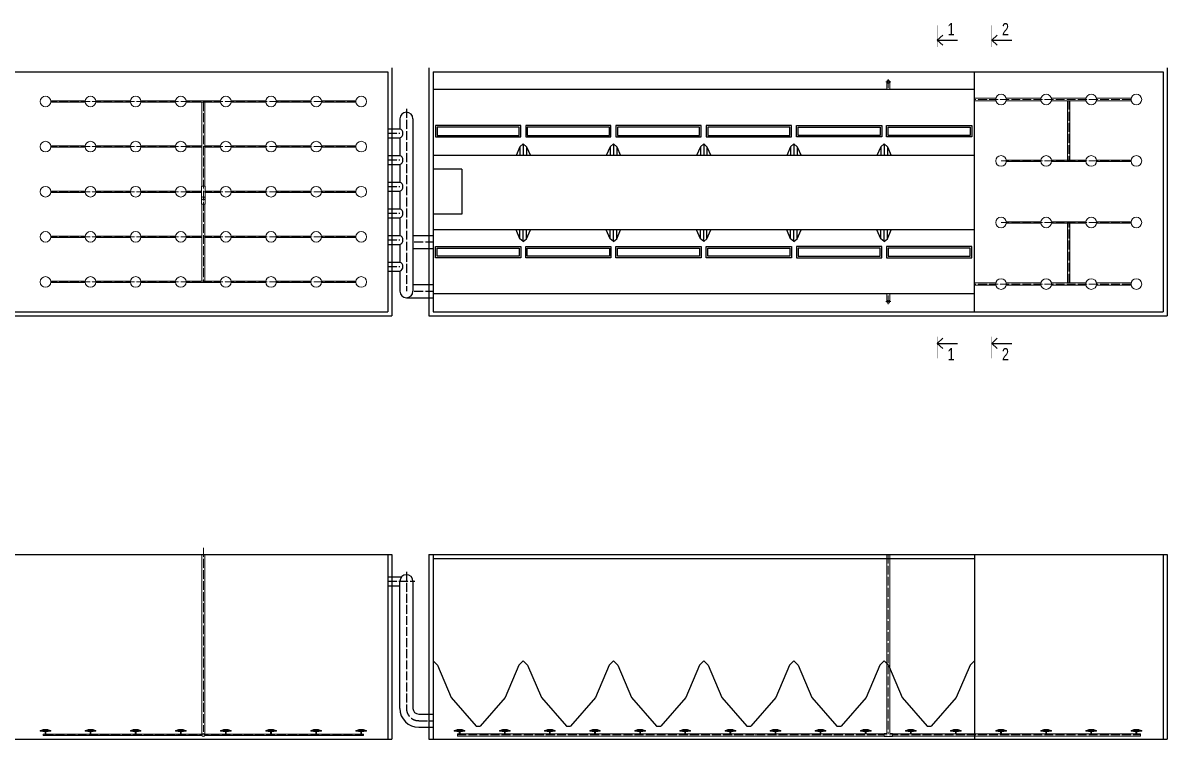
# Model space of a CAD drawing. Extents: x 151310 to 250336, y -70311 to -4848.
# Drawn here: x 180101 to 208001, y -61969 to -44503 of the extents above; entities that cross this region are included whole.
import ezdxf

# ---------------------------------------------------------------- set-up
doc = ezdxf.new("R2010")
doc.units = 0
doc.header["$LTSCALE"] = 300
doc.header["$MEASUREMENT"] = 0
doc.linetypes.add('ACAD_ISO04W100', pattern=[30, 24, -3, 0, -3])
for name, color, linetype in [('1', 7, 'CONTINUOUS'), ('Pipes', 1, 'CONTINUOUS'), ('нерж конструкции', 110, 'CONTINUOUS'), ('Трубы', 1, 'CONTINUOUS')]:
    doc.layers.add(name, color=color, linetype=linetype)
doc.layers.add('воздух', color=140, linetype='CONTINUOUS', lineweight=15)
doc.styles.add('MONARCH', font='monarch', dxfattribs={"width": 0.77})

msp = doc.modelspace()

# ---------------------------------------------------------------- linework, layer by layer
at = {"layer": '1', "ltscale": 0.4}
for p, q in [((202398.1, -44923.7), (202534.2, -44799.9)), ((203724, -44923.7), (203860.1, -44799.9)), ((202392.8, -44923.7), (202889, -44923.7)), ((202398.1, -44923.7), (202534.2, -45047.4)), ((203718.7, -44923.7), (204214.9, -44923.7)), ((203724, -44923.7), (203860.1, -45047.4)), ((171201.5, -45695.7), (189001.5, -45695.7)), ((189001.5, -45695.7), (189001.5, -51545.7)), ((189101.5, -45595.7), (189101.5, -51645.7)), ((190001.5, -45595.7), (190001.5, -51645.7)), ((190101.5, -45695.7), (190101.5, -51545.7)), ((190101.5, -45695.7), (207901.5, -45695.7)), ((190101.5, -45695.7), (190101.5, -51545.7)), ((203301.5, -51545.7), (203301.5, -45695.7)), ((207901.5, -45695.7), (207901.5, -51545.7)), ((208001.5, -45595.7), (208001.5, -51645.7)), ((171201.5, -51545.7), (189001.5, -51545.7)), ((190101.5, -51545.7), (207901.5, -51545.7)), ((171101.5, -51645.7), (189101.5, -51645.7)), ((190001.5, -51645.7), (208001.5, -51645.7)), ((202392.8, -52317.7), (202889, -52317.7)), ((202398.1, -52317.7), (202534.2, -52194)), ((202398.1, -52317.7), (202534.2, -52441.5)), ((203718.7, -52317.7), (204214.9, -52317.7)), ((203724, -52317.7), (203860.1, -52194)), ((203724, -52317.7), (203860.1, -52441.5)), ((171101.5, -57469.4), (189101.5, -57469.4)), ((189001.5, -57469.4), (189001.5, -61969.4)), ((189101.5, -57469.4), (189101.5, -61969.4)), ((190001.5, -57469.4), (208001.5, -57469.4)), ((190001.5, -57469.4), (190001.5, -61969.4)), ((190101.5, -57469.4), (190101.5, -61969.4)), ((203301.5, -57469.4), (203301.5, -61969.4)), ((207901.5, -57469.4), (207901.5, -61969.4)), ((208001.5, -57469.4), (208001.5, -61969.4)), ((171101.5, -61969.4), (189101.5, -61969.4)), ((190001.5, -61969.4), (208001.5, -61969.4))]:
    msp.add_line(p, q, dxfattribs=at)
at = {"layer": '1', "ltscale": 0.4, "const_width": 10}
for points in [[(202392.8, -45087.4), (202392.8, -44558.6)], [(203718.7, -45087.4), (203718.7, -44558.6)], [(202392.8, -52154), (202392.8, -52682.9)], [(203718.7, -52154), (203718.7, -52682.9)]]:
    msp.add_lwpolyline(points, dxfattribs=at)
at = {"layer": 'Pipes', "ltscale": 0.4}
for p, q in [((189001.5, -47085.7), (189293.1, -47085.7)), ((189001.5, -47305.7), (189293.1, -47305.7)), ((189001.5, -47735.7), (189293.1, -47735.7)), ((189001.5, -47955.7), (189293.1, -47955.7)), ((189001.5, -48385.7), (189293.1, -48385.7)), ((189001.5, -48605.7), (189293.1, -48605.7)), ((189001.5, -49035.7), (189293.1, -49035.7)), ((189001.5, -49255.7), (189293.1, -49255.7)), ((189001.5, -49685.7), (189293.1, -49685.7)), ((189001.5, -49905.7), (189293.1, -49905.7)), ((189613.1, -49685.7), (190101.5, -49685.7)), ((189001.5, -50335.7), (189293.1, -50335.7)), ((189001.5, -50555.7), (189293.1, -50555.7)), ((189613.1, -50885.7), (190101.5, -50885.7)), ((189453.1, -51205.7), (190101.5, -51205.7)), ((189001.5, -58009.4), (189337, -58009.4)), ((189001.5, -58229.4), (189293.1, -58229.4)), ((189293.1, -61219.4), (189293.1, -58119.4)), ((189613.1, -58119.4), (189613.1, -61219.4)), ((189753.1, -61359.4), (190101.5, -61359.4)), ((189753.1, -61679.4), (190101.5, -61679.4))]:
    msp.add_line(p, q, dxfattribs=at)
for centre, radius, start, end in [((189453.1, -46840.7), 160, 0, 180), ((189252.1, -47195.7), 117.4, 290.44072, 69.55928), ((189252.1, -47845.7), 117.4, 290.44072, 69.55928), ((189252.1, -48495.7), 117.4, 290.44072, 69.55928), ((189252.1, -49145.7), 117.4, 290.44072, 69.55928), ((189252.1, -49795.7), 117.4, 290.44072, 69.55928), ((189252.1, -50445.7), 117.4, 290.44072, 69.55928), ((189453.1, -51045.7), 160, 180, 0), ((189453.1, -58119.4), 160, 0, 180)]:
    msp.add_arc(centre, radius, start, end, dxfattribs=at)
at = {"layer": 'воздух', "ltscale": 0.4}
for p, q in [((201138.9, -45941.6), (201264.8, -45941.6)), ((201163.9, -45941.6), (201163.9, -46130.6)), ((201201.9, -46089), (201201.9, -45876.9)), ((201239.9, -45941.6), (201239.9, -46130.6)), ((181622.5, -46404.7), (180780.5, -46404.7)), ((181622.5, -46436.7), (180780.5, -46436.7)), ((182722.5, -46404.7), (181880.5, -46404.7)), ((182722.5, -46436.7), (181880.5, -46436.7)), ((183822.5, -46404.7), (182980.5, -46404.7)), ((183822.5, -46436.7), (182980.5, -46436.7)), ((184922.5, -46404.7), (184080.5, -46404.7)), ((184922.5, -46436.7), (184080.5, -46436.7)), ((184463.5, -48486.4), (184463.5, -46436.7)), ((184539.5, -48486.4), (184539.5, -46436.7)), ((186022.5, -46404.7), (185180.5, -46404.7)), ((186022.5, -46436.7), (185180.5, -46436.7)), ((187122.5, -46404.7), (186280.5, -46404.7)), ((187122.5, -46436.7), (186280.5, -46436.7)), ((188222.5, -46404.7), (187380.5, -46404.7)), ((188222.5, -46436.7), (187380.5, -46436.7)), ((203301.5, -46339.7), (203821.5, -46339.7)), ((203301.5, -46401.7), (203821.5, -46401.7)), ((204077.7, -46339.7), (204921.5, -46339.7)), ((204077.7, -46401.7), (204921.5, -46401.7)), ((205177.7, -46339.7), (206021.5, -46339.7)), ((205177.7, -46401.7), (206021.5, -46401.7)), ((206277.7, -46339.7), (207121.5, -46339.7)), ((206277.7, -46401.7), (207121.5, -46401.7)), ((181622.5, -47504.7), (180780.5, -47504.7)), ((181622.5, -47536.7), (180780.5, -47536.7)), ((182722.5, -47504.7), (181880.5, -47504.7)), ((182722.5, -47536.7), (181880.5, -47536.7)), ((183822.5, -47504.7), (182980.5, -47504.7)), ((183822.5, -47536.7), (182980.5, -47536.7)), ((184463.5, -47504.7), (184080.5, -47504.7)), ((184463.5, -47536.7), (184080.5, -47536.7)), ((184922.5, -47504.7), (184539.5, -47504.7)), ((184922.5, -47536.7), (184539.5, -47536.7)), ((186022.5, -47504.7), (185180.5, -47504.7)), ((186022.5, -47536.7), (185180.5, -47536.7)), ((187122.5, -47504.7), (186280.5, -47504.7)), ((187122.5, -47536.7), (186280.5, -47536.7)), ((188222.5, -47504.7), (187380.5, -47504.7)), ((188222.5, -47536.7), (187380.5, -47536.7)), ((204080.5, -47854.7), (204922.5, -47854.7)), ((204080.5, -47886.7), (204922.5, -47886.7)), ((205180.5, -47854.7), (206022.5, -47854.7)), ((205180.5, -47886.7), (206022.5, -47886.7)), ((206280.5, -47854.7), (207122.5, -47854.7)), ((206280.5, -47886.7), (207122.5, -47886.7)), ((184456.5, -48486.4), (184456.5, -48925.5)), ((184546.5, -48486.4), (184456.5, -48486.4)), ((184546.5, -48486.4), (184546.5, -48925.5)), ((181622.5, -48604.7), (180780.5, -48604.7)), ((181622.5, -48636.7), (180780.5, -48636.7)), ((182722.5, -48604.7), (181880.5, -48604.7)), ((182722.5, -48636.7), (181880.5, -48636.7)), ((183822.5, -48604.7), (182980.5, -48604.7)), ((183822.5, -48636.7), (182980.5, -48636.7)), ((184456.5, -48604.7), (184080.5, -48604.7)), ((184456.5, -48636.7), (184080.5, -48636.7)), ((184922.5, -48604.7), (184546.5, -48604.7)), ((184922.5, -48636.7), (184546.5, -48636.7)), ((186022.5, -48604.7), (185180.5, -48604.7)), ((186022.5, -48636.7), (185180.5, -48636.7)), ((187122.5, -48604.7), (186280.5, -48604.7)), ((187122.5, -48636.7), (186280.5, -48636.7)), ((188222.5, -48604.7), (187380.5, -48604.7)), ((188222.5, -48636.7), (187380.5, -48636.7)), ((184546.5, -48925.5), (184456.5, -48925.5)), ((184463.5, -48925.5), (184463.5, -50804.7)), ((184539.5, -48925.5), (184539.5, -50804.7)), ((204080.5, -49354.7), (204922.5, -49354.7)), ((205180.5, -49354.7), (206022.5, -49354.7)), ((206280.5, -49354.7), (207122.5, -49354.7)), ((204080.5, -49386.7), (204922.5, -49386.7)), ((205180.5, -49386.7), (206022.5, -49386.7)), ((206280.5, -49386.7), (207122.5, -49386.7)), ((181622.5, -49704.7), (180780.5, -49704.7)), ((181622.5, -49736.7), (180780.5, -49736.7)), ((182722.5, -49704.7), (181880.5, -49704.7)), ((182722.5, -49736.7), (181880.5, -49736.7)), ((183822.5, -49704.7), (182980.5, -49704.7)), ((183822.5, -49736.7), (182980.5, -49736.7)), ((184463.5, -49704.7), (184080.5, -49704.7)), ((184463.5, -49736.7), (184080.5, -49736.7)), ((184922.5, -49704.7), (184539.5, -49704.7)), ((184922.5, -49736.7), (184539.5, -49736.7)), ((186022.5, -49704.7), (185180.5, -49704.7)), ((186022.5, -49736.7), (185180.5, -49736.7)), ((187122.5, -49704.7), (186280.5, -49704.7)), ((187122.5, -49736.7), (186280.5, -49736.7)), ((188222.5, -49704.7), (187380.5, -49704.7)), ((188222.5, -49736.7), (187380.5, -49736.7)), ((181622.5, -50804.7), (180780.5, -50804.7)), ((181622.5, -50836.7), (180780.5, -50836.7)), ((182722.5, -50804.7), (181880.5, -50804.7)), ((182722.5, -50836.7), (181880.5, -50836.7)), ((183822.5, -50804.7), (182980.5, -50804.7)), ((183822.5, -50836.7), (182980.5, -50836.7)), ((184922.5, -50804.7), (184080.5, -50804.7)), ((184922.5, -50836.7), (184080.5, -50836.7)), ((186022.5, -50804.7), (185180.5, -50804.7)), ((186022.5, -50836.7), (185180.5, -50836.7)), ((187122.5, -50804.7), (186280.5, -50804.7)), ((187122.5, -50836.7), (186280.5, -50836.7)), ((188222.5, -50804.7), (187380.5, -50804.7)), ((188222.5, -50836.7), (187380.5, -50836.7)), ((203301.5, -50839.7), (203821.5, -50839.7)), ((203301.5, -50901.7), (203821.5, -50901.7)), ((204077.7, -50839.7), (204921.5, -50839.7)), ((204077.7, -50901.7), (204921.5, -50901.7)), ((205177.7, -50839.7), (206021.5, -50839.7)), ((205177.7, -50901.7), (206021.5, -50901.7)), ((206277.7, -50839.7), (207121.5, -50839.7)), ((206277.7, -50901.7), (207121.5, -50901.7)), ((201138.9, -51299.8), (201264.8, -51299.8)), ((201163.9, -51299.8), (201163.9, -51110.8)), ((201201.9, -51152.4), (201201.9, -51364.5)), ((201239.9, -51299.8), (201239.9, -51110.8)), ((184463.5, -57469.4), (184463.5, -61831)), ((184539.5, -57469.4), (184539.5, -61831)), ((201163.9, -61830.2), (201163.9, -57469.4)), ((201239.9, -61830.2), (201239.9, -57469.4)), ((180781.4, -61775.1), (180521.5, -61775.1)), ((180641.5, -61788.1), (180521.5, -61775.1)), ((180595.3, -61852.2), (184463.5, -61852.2)), ((180595.3, -61852.2), (180595.3, -61884.2)), ((180595.3, -61884.2), (184467, -61884.2)), ((180641.5, -61788.1), (180641.5, -61852.2)), ((180661.5, -61788.1), (180641.5, -61788.1)), ((180651.5, -61775.1), (180651.5, -61801.1)), ((180781.4, -61775.1), (180661.5, -61788.1)), ((180661.5, -61788.1), (180661.5, -61852.2)), ((181881.4, -61775.1), (181621.5, -61775.1)), ((181741.5, -61788.1), (181621.5, -61775.1)), ((181741.5, -61788.1), (181741.5, -61852.2)), ((181761.5, -61788.1), (181741.5, -61788.1)), ((181751.5, -61775.1), (181751.5, -61801.1)), ((181881.4, -61775.1), (181761.5, -61788.1)), ((181761.5, -61788.1), (181761.5, -61852.2)), ((182981.4, -61775.1), (182721.5, -61775.1)), ((182841.5, -61788.1), (182721.5, -61775.1)), ((182841.5, -61788.1), (182841.5, -61852.2)), ((182861.5, -61788.1), (182841.5, -61788.1)), ((182851.5, -61775.1), (182851.5, -61801.1)), ((182981.4, -61775.1), (182861.5, -61788.1)), ((182861.5, -61788.1), (182861.5, -61852.2)), ((184081.4, -61775.1), (183821.5, -61775.1)), ((183941.5, -61788.1), (183821.5, -61775.1)), ((183941.5, -61788.1), (183941.5, -61852.2)), ((183961.5, -61788.1), (183941.5, -61788.1)), ((183951.5, -61775.1), (183951.5, -61801.1)), ((184081.4, -61775.1), (183961.5, -61788.1)), ((183961.5, -61788.1), (183961.5, -61852.2)), ((188407.7, -61884.2), (184536, -61884.2)), ((188407.7, -61852.2), (184539.5, -61852.2)), ((184921.5, -61775.1), (185181.4, -61775.1)), ((184921.5, -61775.1), (185041.5, -61788.1)), ((185041.5, -61788.1), (185041.5, -61852.2)), ((185041.5, -61788.1), (185061.5, -61788.1)), ((185051.5, -61775.1), (185051.5, -61801.1)), ((185061.5, -61788.1), (185181.4, -61775.1)), ((185061.5, -61788.1), (185061.5, -61852.2)), ((186021.5, -61775.1), (186281.4, -61775.1)), ((186021.5, -61775.1), (186141.5, -61788.1)), ((186141.5, -61788.1), (186141.5, -61852.2)), ((186141.5, -61788.1), (186161.5, -61788.1)), ((186151.5, -61775.1), (186151.5, -61801.1)), ((186161.5, -61788.1), (186281.4, -61775.1)), ((186161.5, -61788.1), (186161.5, -61852.2)), ((187121.5, -61775.1), (187381.4, -61775.1)), ((187121.5, -61775.1), (187241.5, -61788.1)), ((187241.5, -61788.1), (187241.5, -61852.2)), ((187241.5, -61788.1), (187261.5, -61788.1)), ((187251.5, -61775.1), (187251.5, -61801.1)), ((187261.5, -61788.1), (187381.4, -61775.1)), ((187261.5, -61788.1), (187261.5, -61852.2)), ((188221.5, -61775.1), (188481.4, -61775.1)), ((188221.5, -61775.1), (188341.5, -61788.1)), ((188341.5, -61788.1), (188341.5, -61852.2)), ((188341.5, -61788.1), (188361.5, -61788.1)), ((188351.5, -61775.1), (188351.5, -61801.1)), ((188361.5, -61788.1), (188481.4, -61775.1)), ((188361.5, -61788.1), (188361.5, -61852.2)), ((188407.7, -61852.2), (188407.7, -61884.2)), ((190881.4, -61775.1), (190621.5, -61775.1)), ((190741.5, -61788.1), (190621.5, -61775.1)), ((190695.3, -61837.2), (190695.3, -61899.2)), ((190741.5, -61788.1), (190741.5, -61837.2)), ((190761.5, -61788.1), (190741.5, -61788.1)), ((190751.5, -61775.1), (190751.5, -61801.1)), ((190881.4, -61775.1), (190761.5, -61788.1)), ((190761.5, -61788.1), (190761.5, -61837.2)), ((191981.4, -61775.1), (191721.5, -61775.1)), ((191841.5, -61788.1), (191721.5, -61775.1)), ((191841.5, -61788.1), (191841.5, -61837.2)), ((191861.5, -61788.1), (191841.5, -61788.1)), ((191851.5, -61775.1), (191851.5, -61801.1)), ((191981.4, -61775.1), (191861.5, -61788.1)), ((191861.5, -61788.1), (191861.5, -61837.2)), ((193081.4, -61775.1), (192821.5, -61775.1)), ((192941.5, -61788.1), (192821.5, -61775.1)), ((192941.5, -61788.1), (192941.5, -61837.2)), ((192961.5, -61788.1), (192941.5, -61788.1)), ((192951.5, -61775.1), (192951.5, -61801.1)), ((193081.4, -61775.1), (192961.5, -61788.1)), ((192961.5, -61788.1), (192961.5, -61837.2)), ((194181.4, -61775.1), (193921.5, -61775.1)), ((194041.5, -61788.1), (193921.5, -61775.1)), ((194041.5, -61788.1), (194041.5, -61837.2)), ((194061.5, -61788.1), (194041.5, -61788.1)), ((194051.5, -61775.1), (194051.5, -61801.1)), ((194181.4, -61775.1), (194061.5, -61788.1)), ((194061.5, -61788.1), (194061.5, -61837.2)), ((195021.5, -61775.1), (195281.4, -61775.1)), ((195021.5, -61775.1), (195141.5, -61788.1)), ((195141.5, -61788.1), (195141.5, -61837.2)), ((195141.5, -61788.1), (195161.5, -61788.1)), ((195151.5, -61775.1), (195151.5, -61801.1)), ((195161.5, -61788.1), (195281.4, -61775.1)), ((195161.5, -61788.1), (195161.5, -61837.2)), ((196121.5, -61775.1), (196381.4, -61775.1)), ((196121.5, -61775.1), (196241.5, -61788.1)), ((196241.5, -61788.1), (196241.5, -61837.2)), ((196241.5, -61788.1), (196261.5, -61788.1)), ((196251.5, -61775.1), (196251.5, -61801.1)), ((196261.5, -61788.1), (196381.4, -61775.1)), ((196261.5, -61788.1), (196261.5, -61837.2)), ((197221.5, -61775.1), (197481.4, -61775.1)), ((197221.5, -61775.1), (197341.5, -61788.1)), ((197341.5, -61788.1), (197341.5, -61837.2)), ((197341.5, -61788.1), (197361.5, -61788.1)), ((197351.5, -61775.1), (197351.5, -61801.1)), ((197361.5, -61788.1), (197481.4, -61775.1)), ((197361.5, -61788.1), (197361.5, -61837.2)), ((198321.5, -61775.1), (198581.4, -61775.1)), ((198321.5, -61775.1), (198441.5, -61788.1)), ((198441.5, -61788.1), (198441.5, -61837.2)), ((198441.5, -61788.1), (198461.5, -61788.1)), ((198451.5, -61775.1), (198451.5, -61801.1)), ((198461.5, -61788.1), (198581.4, -61775.1)), ((198461.5, -61788.1), (198461.5, -61837.2)), ((199681.4, -61775.1), (199421.5, -61775.1)), ((199541.5, -61788.1), (199421.5, -61775.1)), ((199541.5, -61788.1), (199541.5, -61837.2)), ((199561.5, -61788.1), (199541.5, -61788.1)), ((199551.5, -61775.1), (199551.5, -61801.1)), ((199681.4, -61775.1), (199561.5, -61788.1)), ((199561.5, -61788.1), (199561.5, -61837.2)), ((200781.4, -61775.1), (200521.5, -61775.1)), ((200641.5, -61788.1), (200521.5, -61775.1)), ((200641.5, -61788.1), (200641.5, -61837.2)), ((200661.5, -61788.1), (200641.5, -61788.1)), ((200651.5, -61775.1), (200651.5, -61801.1)), ((200781.4, -61775.1), (200661.5, -61788.1)), ((200661.5, -61788.1), (200661.5, -61837.2)), ((201100.7, -61830.2), (201100.7, -61906.2)), ((201303, -61830.2), (201303, -61906.2)), ((201881.4, -61775.1), (201621.5, -61775.1)), ((201741.5, -61788.1), (201621.5, -61775.1)), ((201741.5, -61788.1), (201741.5, -61837.2)), ((201761.5, -61788.1), (201741.5, -61788.1)), ((201751.5, -61775.1), (201751.5, -61801.1)), ((201881.4, -61775.1), (201761.5, -61788.1)), ((201761.5, -61788.1), (201761.5, -61837.2)), ((202721.5, -61775.1), (202981.4, -61775.1)), ((202721.5, -61775.1), (202841.5, -61788.1)), ((202841.5, -61788.1), (202841.5, -61837.2)), ((202841.5, -61788.1), (202861.5, -61788.1)), ((202851.5, -61775.1), (202851.5, -61801.1)), ((202861.5, -61788.1), (202981.4, -61775.1)), ((202861.5, -61788.1), (202861.5, -61837.2)), ((203821.5, -61775.1), (204081.4, -61775.1)), ((203821.5, -61775.1), (203941.5, -61788.1)), ((203941.5, -61788.1), (203941.5, -61837.2)), ((203941.5, -61788.1), (203961.5, -61788.1)), ((203951.5, -61775.1), (203951.5, -61801.1)), ((203961.5, -61788.1), (204081.4, -61775.1)), ((203961.5, -61788.1), (203961.5, -61837.2)), ((204921.5, -61775.1), (205181.4, -61775.1)), ((204921.5, -61775.1), (205041.5, -61788.1)), ((205041.5, -61788.1), (205041.5, -61837.2)), ((205041.5, -61788.1), (205061.5, -61788.1)), ((205051.5, -61775.1), (205051.5, -61801.1)), ((205061.5, -61788.1), (205181.4, -61775.1)), ((205061.5, -61788.1), (205061.5, -61837.2)), ((206021.5, -61775.1), (206281.4, -61775.1)), ((206021.5, -61775.1), (206141.5, -61788.1)), ((206141.5, -61788.1), (206141.5, -61837.2)), ((206141.5, -61788.1), (206161.5, -61788.1)), ((206151.5, -61775.1), (206151.5, -61801.1)), ((206161.5, -61788.1), (206281.4, -61775.1)), ((206161.5, -61788.1), (206161.5, -61837.2)), ((207121.5, -61775.1), (207381.4, -61775.1)), ((207121.5, -61775.1), (207241.5, -61788.1)), ((207241.5, -61788.1), (207241.5, -61837.2)), ((207241.5, -61788.1), (207261.5, -61788.1)), ((207251.5, -61775.1), (207251.5, -61801.1)), ((207261.5, -61788.1), (207381.4, -61775.1)), ((207261.5, -61788.1), (207261.5, -61837.2)), ((207355.5, -61837.2), (207355.5, -61899.2))]:
    msp.add_line(p, q, dxfattribs=at)
at = {"layer": 'воздух', "linetype": 'ACAD_ISO04W100', "ltscale": 0.03}
for p, q in [((188221.5, -46420.7), (180781.5, -46420.7)), ((184501.5, -46436.7), (184501.5, -50804.7)), ((207121.5, -46370.7), (203301.5, -46370.7)), ((205601.5, -46401.7), (205601.5, -47854.7)), ((188221.5, -47520.7), (180781.5, -47520.7)), ((207121.5, -47870.7), (203951.5, -47870.7)), ((188221.5, -48620.7), (180781.5, -48620.7)), ((207121.5, -49370.7), (203951.5, -49370.7)), ((205601.5, -50839.7), (205601.5, -49386.7)), ((188221.5, -49720.7), (180781.5, -49720.7)), ((188221.5, -50820.7), (180781.5, -50820.7)), ((207121.5, -50870.7), (203301.5, -50870.7)), ((184501.5, -57305.7), (184501.5, -61793)), ((201201.9, -57469.4), (201201.9, -61837.2)), ((188407.7, -61868.2), (180595.3, -61868.2)), ((190695.3, -61868.2), (207355.5, -61868.2))]:
    msp.add_line(p, q, dxfattribs=at)
at = {"layer": 'воздух', "ltscale": 0.03}
for p, q in [((205570.5, -46401.7), (205570.5, -47854.7)), ((205632.5, -46401.7), (205632.5, -47854.7)), ((205570.5, -50839.7), (205570.5, -49386.7)), ((205632.5, -50839.7), (205632.5, -49386.7)), ((190695.3, -61837.2), (201100.7, -61837.2)), ((190695.3, -61899.2), (201100.7, -61899.2)), ((201100.7, -61830.2), (201163.9, -61830.2)), ((201100.7, -61906.2), (201303, -61906.2)), ((201239.9, -61830.2), (201303, -61830.2)), ((201303, -61837.2), (207355.5, -61837.2)), ((201303, -61899.2), (207355.5, -61899.2))]:
    msp.add_line(p, q, dxfattribs=at)
at = {"layer": 'воздух', "ltscale": 0.4}
for points in [[(180781.4, -61775.1), (180781.4, -61756), (180521.5, -61756), (180521.5, -61775.1)], [(181881.4, -61775.1), (181881.4, -61756), (181621.5, -61756), (181621.5, -61775.1)], [(182981.4, -61775.1), (182981.4, -61756), (182721.5, -61756), (182721.5, -61775.1)], [(184081.4, -61775.1), (184081.4, -61756), (183821.5, -61756), (183821.5, -61775.1)], [(184921.5, -61775.1), (184921.5, -61756), (185181.4, -61756), (185181.4, -61775.1)], [(186021.5, -61775.1), (186021.5, -61756), (186281.4, -61756), (186281.4, -61775.1)], [(187121.5, -61775.1), (187121.5, -61756), (187381.4, -61756), (187381.4, -61775.1)], [(188221.5, -61775.1), (188221.5, -61756), (188481.4, -61756), (188481.4, -61775.1)], [(190881.4, -61775.1), (190881.4, -61756), (190621.5, -61756), (190621.5, -61775.1)], [(191981.4, -61775.1), (191981.4, -61756), (191721.5, -61756), (191721.5, -61775.1)], [(193081.4, -61775.1), (193081.4, -61756), (192821.5, -61756), (192821.5, -61775.1)], [(194181.4, -61775.1), (194181.4, -61756), (193921.5, -61756), (193921.5, -61775.1)], [(195021.5, -61775.1), (195021.5, -61756), (195281.4, -61756), (195281.4, -61775.1)], [(196121.5, -61775.1), (196121.5, -61756), (196381.4, -61756), (196381.4, -61775.1)], [(197221.5, -61775.1), (197221.5, -61756), (197481.4, -61756), (197481.4, -61775.1)], [(198321.5, -61775.1), (198321.5, -61756), (198581.4, -61756), (198581.4, -61775.1)], [(199681.4, -61775.1), (199681.4, -61756), (199421.5, -61756), (199421.5, -61775.1)], [(200781.4, -61775.1), (200781.4, -61756), (200521.5, -61756), (200521.5, -61775.1)], [(201881.4, -61775.1), (201881.4, -61756), (201621.5, -61756), (201621.5, -61775.1)], [(202721.5, -61775.1), (202721.5, -61756), (202981.4, -61756), (202981.4, -61775.1)], [(203821.5, -61775.1), (203821.5, -61756), (204081.4, -61756), (204081.4, -61775.1)], [(204921.5, -61775.1), (204921.5, -61756), (205181.4, -61756), (205181.4, -61775.1)], [(206021.5, -61775.1), (206021.5, -61756), (206281.4, -61756), (206281.4, -61775.1)], [(207121.5, -61775.1), (207121.5, -61756), (207381.4, -61756), (207381.4, -61775.1)]]:
    msp.add_lwpolyline(points, dxfattribs=at)
for centre, radius in [((201201.9, -45941.6), 38), ((180651.5, -46420.7), 130), ((181751.5, -46420.7), 130), ((182851.5, -46420.7), 130), ((183951.5, -46420.7), 130), ((185051.5, -46420.7), 130), ((186151.5, -46420.7), 130), ((187251.5, -46420.7), 130), ((188351.5, -46420.7), 130), ((203951.5, -46370.7), 130), ((205051.5, -46370.7), 130), ((206151.5, -46370.7), 130), ((207251.5, -46370.7), 130), ((180651.5, -47520.7), 130), ((181751.5, -47520.7), 130), ((182851.5, -47520.7), 130), ((183951.5, -47520.7), 130), ((185051.5, -47520.7), 130), ((186151.5, -47520.7), 130), ((187251.5, -47520.7), 130), ((188351.5, -47520.7), 130), ((203951.5, -47870.7), 130), ((205051.5, -47870.7), 130), ((206151.5, -47870.7), 130), ((207251.5, -47870.7), 130), ((180651.5, -48620.7), 130), ((181751.5, -48620.7), 130), ((182851.5, -48620.7), 130), ((183951.5, -48620.7), 130), ((185051.5, -48620.7), 130), ((186151.5, -48620.7), 130), ((187251.5, -48620.7), 130), ((188351.5, -48620.7), 130), ((184501.5, -48781.5), 45), ((203951.5, -49370.7), 130), ((205051.5, -49370.7), 130), ((206151.5, -49370.7), 130), ((207251.5, -49370.7), 130), ((180651.5, -49720.7), 130), ((181751.5, -49720.7), 130), ((182851.5, -49720.7), 130), ((183951.5, -49720.7), 130), ((185051.5, -49720.7), 130), ((186151.5, -49720.7), 130), ((187251.5, -49720.7), 130), ((188351.5, -49720.7), 130), ((180651.5, -50820.7), 130), ((181751.5, -50820.7), 130), ((182851.5, -50820.7), 130), ((183951.5, -50820.7), 130), ((185051.5, -50820.7), 130), ((186151.5, -50820.7), 130), ((187251.5, -50820.7), 130), ((188351.5, -50820.7), 130), ((203951.5, -50870.7), 130), ((205051.5, -50870.7), 130), ((206151.5, -50870.7), 130), ((207251.5, -50870.7), 130), ((201201.9, -51299.8), 38), ((184501.5, -61868.2), 38)]:
    msp.add_circle(centre, radius, dxfattribs=at)
for centre in [(180651.8, -62026.8), (181751.8, -62026.8), (182851.8, -62026.8), (183951.8, -62026.8), (185051.1, -62026.8), (186151.1, -62026.8), (187251.1, -62026.8), (188351.1, -62026.8), (190751.8, -62026.8), (191851.8, -62026.8), (192951.8, -62026.8), (194051.8, -62026.8), (195151.1, -62026.8), (196251.1, -62026.8), (197351.1, -62026.8), (198451.1, -62026.8), (199551.8, -62026.8), (200651.8, -62026.8), (201751.8, -62026.8), (202851.1, -62026.8), (203951.1, -62026.8), (205051.1, -62026.8), (206151.1, -62026.8), (207251.1, -62026.8)]:
    msp.add_arc(centre, 295.1, 66.59171, 113.40829, dxfattribs=at)
at = {"layer": 'нерж конструкции', "ltscale": 0.4}
for p, q in [((203301.5, -46130.6), (190101.5, -46130.6)), ((192241.5, -47005.6), (190161.5, -47005.6)), ((190161.5, -47005.6), (190161.5, -47285.6)), ((192201.5, -47045.6), (190201.5, -47045.6)), ((190201.5, -47045.6), (190201.5, -47245.6)), ((192201.5, -47245.6), (192201.5, -47045.6)), ((192241.5, -47285.6), (192241.5, -47005.6)), ((194441.5, -47005.6), (192361.5, -47005.6)), ((192361.5, -47005.6), (192361.5, -47285.6)), ((194401.5, -47045.6), (192401.5, -47045.6)), ((192401.5, -47045.6), (192401.5, -47245.6)), ((194401.5, -47245.6), (194401.5, -47045.6)), ((194441.5, -47285.6), (194441.5, -47005.6)), ((196641.5, -47005.6), (194561.5, -47005.6)), ((194561.5, -47005.6), (194561.5, -47285.6)), ((196601.5, -47045.6), (194601.5, -47045.6)), ((194601.5, -47045.6), (194601.5, -47245.6)), ((196601.5, -47245.6), (196601.5, -47045.6)), ((196641.5, -47285.6), (196641.5, -47005.6)), ((198841.5, -47005.6), (196761.5, -47005.6)), ((196761.5, -47005.6), (196761.5, -47285.6)), ((198801.5, -47045.6), (196801.5, -47045.6)), ((196801.5, -47045.6), (196801.5, -47245.6)), ((198801.5, -47245.6), (198801.5, -47045.6)), ((198841.5, -47285.6), (198841.5, -47005.6)), ((198961.5, -47285.6), (198961.5, -47005.6)), ((198961.5, -47005.6), (201041.5, -47005.6)), ((199001.5, -47245.6), (199001.5, -47045.6)), ((199001.5, -47045.6), (201001.5, -47045.6)), ((201001.5, -47045.6), (201001.5, -47245.6)), ((201041.5, -47005.6), (201041.5, -47285.6)), ((201161.5, -47285.6), (201161.5, -47005.6)), ((201161.5, -47005.6), (203241.5, -47005.6)), ((201201.5, -47245.6), (201201.5, -47045.6)), ((201201.5, -47045.6), (203201.5, -47045.6)), ((203201.5, -47045.6), (203201.5, -47245.6)), ((203241.5, -47005.6), (203241.5, -47285.6)), ((190161.5, -47285.6), (192241.5, -47285.6)), ((190201.5, -47245.6), (192201.5, -47245.6)), ((192361.5, -47285.6), (194441.5, -47285.6)), ((192401.5, -47245.6), (194401.5, -47245.6)), ((194561.5, -47285.6), (196641.5, -47285.6)), ((194601.5, -47245.6), (196601.5, -47245.6)), ((196761.5, -47285.6), (198841.5, -47285.6)), ((196801.5, -47245.6), (198801.5, -47245.6)), ((201041.5, -47285.6), (198961.5, -47285.6)), ((201001.5, -47245.6), (199001.5, -47245.6)), ((203241.5, -47285.6), (201161.5, -47285.6)), ((203201.5, -47245.6), (201201.5, -47245.6)), ((192220.7, -47523.3), (192126.1, -47735.6)), ((192301.5, -47453), (192220.7, -47523.3)), ((192220.7, -47523.3), (192220.7, -47735.6)), ((192301.5, -47453), (192301.5, -47735.6)), ((192301.5, -47453), (192301.5, -47735.6)), ((192301.5, -47453), (192382.2, -47523.3)), ((192382.2, -47523.3), (192476.8, -47735.6)), ((192382.2, -47523.3), (192382.2, -47735.6)), ((194420.7, -47523.3), (194326.1, -47735.6)), ((194501.5, -47453), (194420.7, -47523.3)), ((194420.7, -47523.3), (194420.7, -47735.6)), ((194501.5, -47453), (194501.5, -47735.6)), ((194501.5, -47453), (194501.5, -47735.6)), ((194501.5, -47453), (194582.2, -47523.3)), ((194582.2, -47523.3), (194676.8, -47735.6)), ((194582.2, -47523.3), (194582.2, -47735.6)), ((196620.7, -47523.3), (196526.1, -47735.6)), ((196701.5, -47453), (196620.7, -47523.3)), ((196620.7, -47523.3), (196620.7, -47735.6)), ((196701.5, -47453), (196701.5, -47735.6)), ((196701.5, -47453), (196701.5, -47735.6)), ((196701.5, -47453), (196782.2, -47523.3)), ((196782.2, -47523.3), (196876.8, -47735.6)), ((196782.2, -47523.3), (196782.2, -47735.6)), ((198820.7, -47523.3), (198726.1, -47735.6)), ((198901.5, -47453), (198820.7, -47523.3)), ((198820.7, -47523.3), (198820.7, -47735.6)), ((198901.5, -47453), (198901.5, -47735.6)), ((198901.5, -47453), (198901.5, -47735.6)), ((198901.5, -47453), (198982.2, -47523.3)), ((198982.2, -47523.3), (199076.8, -47735.6)), ((198982.2, -47523.3), (198982.2, -47735.6)), ((201020.7, -47523.3), (200926.1, -47735.6)), ((201101.5, -47453), (201020.7, -47523.3)), ((201020.7, -47523.3), (201020.7, -47735.6)), ((201101.5, -47453), (201101.5, -47735.6)), ((201101.5, -47453), (201182.2, -47523.3)), ((201182.2, -47523.3), (201276.8, -47735.6)), ((201182.2, -47523.3), (201182.2, -47735.6)), ((203301.5, -47735.6), (190101.5, -47735.6)), ((190801.5, -48070.7), (190101.5, -48070.7)), ((190801.5, -48070.7), (190801.5, -49170.7)), ((190801.5, -49170.7), (190101.5, -49170.7)), ((203301.5, -49552.8), (190101.5, -49552.8)), ((192220.7, -49765.1), (192126.1, -49552.8)), ((192220.7, -49765.1), (192220.7, -49552.8)), ((192301.5, -49835.3), (192301.5, -49552.8)), ((192301.5, -49835.3), (192301.5, -49552.8)), ((192382.2, -49765.1), (192476.8, -49552.8)), ((192382.2, -49765.1), (192382.2, -49552.8)), ((194420.7, -49765.1), (194326.1, -49552.8)), ((194420.7, -49765.1), (194420.7, -49552.8)), ((194501.5, -49835.3), (194501.5, -49552.8)), ((194501.5, -49835.3), (194501.5, -49552.8)), ((194582.2, -49765.1), (194676.8, -49552.8)), ((194582.2, -49765.1), (194582.2, -49552.8)), ((196620.7, -49765.1), (196526.1, -49552.8)), ((196620.7, -49765.1), (196620.7, -49552.8)), ((196701.5, -49835.3), (196701.5, -49552.8)), ((196701.5, -49835.3), (196701.5, -49552.8)), ((196782.2, -49765.1), (196876.8, -49552.8)), ((196782.2, -49765.1), (196782.2, -49552.8)), ((198820.7, -49765.1), (198726.1, -49552.8)), ((198820.7, -49765.1), (198820.7, -49552.8)), ((198901.5, -49835.3), (198901.5, -49552.8)), ((198901.5, -49835.3), (198901.5, -49552.8)), ((198982.2, -49765.1), (199076.8, -49552.8)), ((198982.2, -49765.1), (198982.2, -49552.8)), ((201020.7, -49765.1), (200926.1, -49552.8)), ((201020.7, -49765.1), (201020.7, -49552.8)), ((201101.5, -49835.3), (201101.5, -49552.8)), ((201182.2, -49765.1), (201276.8, -49552.8)), ((201182.2, -49765.1), (201182.2, -49552.8)), ((192301.5, -49835.3), (192220.7, -49765.1)), ((192301.5, -49835.3), (192382.2, -49765.1)), ((194501.5, -49835.3), (194420.7, -49765.1)), ((194501.5, -49835.3), (194582.2, -49765.1)), ((196701.5, -49835.3), (196620.7, -49765.1)), ((196701.5, -49835.3), (196782.2, -49765.1)), ((198901.5, -49835.3), (198820.7, -49765.1)), ((198901.5, -49835.3), (198982.2, -49765.1)), ((201101.5, -49835.3), (201020.7, -49765.1)), ((201101.5, -49835.3), (201182.2, -49765.1)), ((190161.5, -50235.8), (190161.5, -49955.8)), ((190161.5, -49955.8), (192241.5, -49955.8)), ((190201.5, -50195.8), (190201.5, -49995.8)), ((190201.5, -49995.8), (192201.5, -49995.8)), ((192201.5, -50195.8), (190201.5, -50195.8)), ((192201.5, -49995.8), (192201.5, -50195.8)), ((192241.5, -49955.8), (192241.5, -50235.8)), ((192361.5, -50235.8), (192361.5, -49955.8)), ((192361.5, -49955.8), (194441.5, -49955.8)), ((192401.5, -50195.8), (192401.5, -49995.8)), ((192401.5, -49995.8), (194401.5, -49995.8)), ((194401.5, -50195.8), (192401.5, -50195.8)), ((194401.5, -49995.8), (194401.5, -50195.8)), ((194441.5, -49955.8), (194441.5, -50235.8)), ((194561.5, -50235.8), (194561.5, -49955.8)), ((194561.5, -49955.8), (196641.5, -49955.8)), ((194601.5, -50195.8), (194601.5, -49995.8)), ((194601.5, -49995.8), (196601.5, -49995.8)), ((196601.5, -50195.8), (194601.5, -50195.8)), ((196601.5, -49995.8), (196601.5, -50195.8)), ((196641.5, -49955.8), (196641.5, -50235.8)), ((196761.5, -50235.8), (196761.5, -49955.8)), ((196761.5, -49955.8), (198841.5, -49955.8)), ((196801.5, -50195.8), (196801.5, -49995.8)), ((196801.5, -49995.8), (198801.5, -49995.8)), ((198801.5, -50195.8), (196801.5, -50195.8)), ((198801.5, -49995.8), (198801.5, -50195.8)), ((198841.5, -49955.8), (198841.5, -50235.8)), ((198961.5, -49955.8), (198961.5, -50235.8)), ((201041.5, -49955.8), (198961.5, -49955.8)), ((199001.5, -49995.8), (199001.5, -50195.8)), ((201001.5, -49995.8), (199001.5, -49995.8)), ((199001.5, -50195.8), (201001.5, -50195.8)), ((201001.5, -50195.8), (201001.5, -49995.8)), ((201041.5, -50235.8), (201041.5, -49955.8)), ((201161.5, -49955.8), (201161.5, -50235.8)), ((203241.5, -49955.8), (201161.5, -49955.8)), ((201201.5, -49995.8), (201201.5, -50195.8)), ((203201.5, -49995.8), (201201.5, -49995.8)), ((201201.5, -50195.8), (203201.5, -50195.8)), ((203201.5, -50195.8), (203201.5, -49995.8)), ((203241.5, -50235.8), (203241.5, -49955.8)), ((192241.5, -50235.8), (190161.5, -50235.8)), ((194441.5, -50235.8), (192361.5, -50235.8)), ((196641.5, -50235.8), (194561.5, -50235.8)), ((198841.5, -50235.8), (196761.5, -50235.8)), ((198961.5, -50235.8), (201041.5, -50235.8)), ((201161.5, -50235.8), (203241.5, -50235.8)), ((203301.5, -51110.8), (190101.5, -51110.8)), ((203301.5, -57569.4), (190101.5, -57569.4)), ((190103.8, -60059.5), (190209.9, -60165.5)), ((190209.9, -60165.5), (190543.7, -60952.1)), ((192197.4, -60165.5), (191863.6, -60952.1)), ((192303.4, -60059.5), (192197.4, -60165.5)), ((192303.4, -60059.5), (192409.5, -60165.5)), ((192409.5, -60165.5), (192743.3, -60952.1)), ((194397, -60165.5), (194063.2, -60952.1)), ((194503.1, -60059.5), (194397, -60165.5)), ((194503.1, -60059.5), (194609.1, -60165.5)), ((194609.1, -60165.5), (194942.9, -60952.1)), ((196596.6, -60165.5), (196262.8, -60952.1)), ((196702.7, -60059.5), (196596.6, -60165.5)), ((196702.7, -60059.5), (196808.7, -60165.5)), ((196808.7, -60165.5), (197142.5, -60952.1)), ((198796.2, -60165.5), (198462.4, -60952.1)), ((198902.3, -60059.5), (198796.2, -60165.5)), ((198902.3, -60059.5), (199008.3, -60165.5)), ((199008.3, -60165.5), (199342.1, -60952.1)), ((200995.8, -60165.5), (200662, -60952.1)), ((201101.9, -60059.5), (200995.8, -60165.5)), ((201101.9, -60059.5), (201207.9, -60165.5)), ((201207.9, -60165.5), (201541.7, -60952.1)), ((203195.4, -60165.5), (202861.6, -60952.1)), ((203301.5, -60059.5), (203195.4, -60165.5)), ((190543.7, -60952.1), (191153.6, -61651.6)), ((191863.6, -60952.1), (191253.6, -61651.6)), ((192743.3, -60952.1), (193353.3, -61651.6)), ((194063.2, -60952.1), (193453.3, -61651.6)), ((194942.9, -60952.1), (195552.9, -61651.6)), ((196262.8, -60952.1), (195652.9, -61651.6)), ((197142.5, -60952.1), (197752.5, -61651.6)), ((198462.4, -60952.1), (197852.5, -61651.6)), ((199342.1, -60952.1), (199952.1, -61651.6)), ((200662, -60952.1), (200052.1, -61651.6)), ((201541.7, -60952.1), (202151.7, -61651.6)), ((202861.6, -60952.1), (202251.7, -61651.6)), ((191153.6, -61651.6), (191253.6, -61651.6)), ((193353.3, -61651.6), (193453.3, -61651.6)), ((195552.9, -61651.6), (195652.9, -61651.6)), ((197752.5, -61651.6), (197852.5, -61651.6)), ((199952.1, -61651.6), (200052.1, -61651.6)), ((202151.7, -61651.6), (202251.7, -61651.6))]:
    msp.add_line(p, q, dxfattribs=at)
at = {"layer": 'Трубы', "ltscale": 0.03}
for p, q in [((189293.1, -46840.7), (189293.1, -47085.7)), ((189613.1, -46840.7), (189613.1, -51045.7)), ((189293.1, -47305.7), (189293.1, -47735.7)), ((189293.1, -47955.7), (189293.1, -48385.7)), ((189293.1, -48605.7), (189293.1, -49035.7)), ((189293.1, -49255.7), (189293.1, -49685.7)), ((189293.1, -49905.7), (189293.1, -50335.7)), ((189613.1, -50005.7), (190101.5, -50005.7)), ((189293.1, -50555.7), (189293.1, -51045.7))]:
    msp.add_line(p, q, dxfattribs=at)
at = {"layer": 'Трубы', "linetype": 'ACAD_ISO04W100', "ltscale": 0.03}
for p, q in [((189453.1, -46599.9), (189453.1, -51045.7)), ((189001.5, -47195.7), (189293.1, -47195.7)), ((189001.5, -47845.7), (189293.1, -47845.7)), ((189001.5, -48495.7), (189293.1, -48495.7)), ((189001.5, -49145.7), (189293.1, -49145.7)), ((189001.5, -49795.7), (189293.1, -49795.7)), ((189645.1, -49845.7), (190101.5, -49845.7)), ((189001.5, -50445.7), (189293.1, -50445.7)), ((189645.1, -51045.7), (190101.5, -51045.7)), ((189453.1, -57887.5), (189453.1, -61219.4)), ((189001.5, -58119.4), (189657, -58119.4)), ((189753.1, -61519.4), (190101.5, -61519.4))]:
    msp.add_line(p, q, dxfattribs=at)
at = {"layer": 'Трубы', "ltscale": 0.03}
for radius in [460, 140]:
    msp.add_arc((189753.1, -61219.4), radius, 180, 270, dxfattribs=at)
at = {"layer": 'Трубы', "linetype": 'ACAD_ISO04W100', "ltscale": 0.03}
msp.add_arc((189753.1, -61219.4), 300, 180, 270, dxfattribs=at)

# ---------------------------------------------------------------- texts
at = {"layer": '1', "ltscale": 0.4, "char_height": 300, "style": 'MONARCH'}
for s, insert, attachment_point in [('1', (202647.9, -44507.3), 1), ('2', (203973.8, -44507.3), 1), ('1', (202647.9, -52734.2), 7), ('2', (203973.8, -52734.2), 7)]:
    msp.add_mtext_dynamic_manual_height_columns(s, width=384.341, gutter_width=825, heights=[0], dxfattribs=dict(at, insert=insert, attachment_point=attachment_point))

doc.saveas('drawing.dxf')
